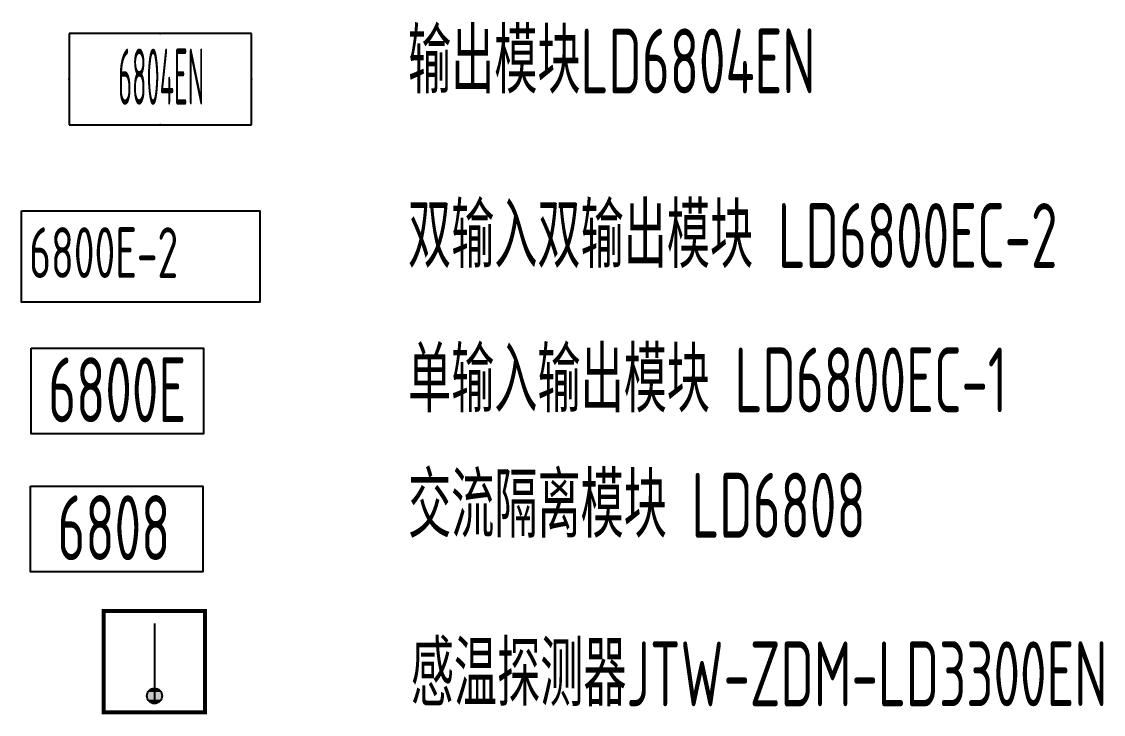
# Model space of a CAD drawing. Extents: x 5394041 to 5729212, y -433068 to -301615.
# Drawn here: x 5632412 to 5637749, y -346467 to -343049 of the extents above; entities that cross this region are included whole.
import ezdxf
from ezdxf.enums import TextEntityAlignment as Align

# ---------------------------------------------------------------- set-up
doc = ezdxf.new("R2010")
doc.units = 0
doc.header["$LTSCALE"] = 1000
doc.header["$MEASUREMENT"] = 0
doc.layers.get('0').update_dxf_attribs({"linetype": 'CONTINUOUS'})
doc.layers.add('EQUIP-消防', color=3, linetype='CONTINUOUS')
doc.layers.add('SIG_TEXT', color=7, linetype='CONTINUOUS')
doc.styles.add('_TEL_DIM', font='sceie.shx', dxfattribs={"width": 0.8, "height": 3.5, "bigfont": 'sceic.shx'})
doc.styles.add('sceie', font='sceie.shx', dxfattribs={"width": 0.7, "bigfont": 'sceic.shx'})
doc.styles.get("Standard").update_dxf_attribs({"font": 'GBENOR', "bigfont": 'GBCBIG'})

# ---------------------------------------------------------------- blocks, each defined once
blk = doc.blocks.new('$equip$00001928')
for p, q in [((0.65, 0.65), (-0.65, 0.65)), ((-0.65, 0.65), (-0.65, 0)), ((0.65, 0), (0.65, 0.65)), ((-0.65, 0), (0.65, 0))]:
    blk.add_line(p, q)
for p in [(0, 0.65), (-0.65, 0.325), (0.65, 0.325), (0, 0)]:
    blk.add_point(p)
at = {"color": 7, "style": '_TEL_DIM'}
blk.add_attdef('$TEXT$', text='', height=0.34, dxfattribs=at).set_placement((0.0062, 0.343), align=Align.MIDDLE_CENTER)
at = {"color": 7, "style": '_TEL_DIM', "flags": 1}
blk.add_attdef('A', text='', height=0.00002, dxfattribs=at).set_placement((0, 0), align=Align.MIDDLE_CENTER)
blk = doc.blocks.new('$Equip$00002648')
for p, q in [((-0.5, 0.5), (-0.5, -0.5)), ((0.5, 0.5), (-0.5, 0.5)), ((0.5, -0.5), (0.5, 0.5)), ((0, 0.375), (0, -0.412)), ((-0.5, -0.5), (0.5, -0.5))]:
    blk.add_line(p, q)
at = {"const_width": 0.04}
blk.add_lwpolyline([(-0.5, 0.5), (0.5, 0.5), (0.5, -0.5), (-0.5, -0.5), (-0.5, 0.5), (0.5, 0.5)], dxfattribs=at)
blk.add_circle((0, -0.338), 0.075)
for p in [(0, 0.5), (-0.5, 0), (0.5, 0), (0, -0.5)]:
    blk.add_point(p)
for points in [[(-0.065, -0.3), (0.065, -0.3), (-0.075, -0.338), (0.075, -0.338)], [(-0.038, -0.273), (0.037, -0.273), (-0.065, -0.3), (0.065, -0.3)], [(0, -0.263), (0, -0.263), (-0.038, -0.273), (0.037, -0.273)], [(-0.065, -0.375), (0.065, -0.375), (-0.075, -0.338), (0.075, -0.338)], [(-0.038, -0.402), (0.037, -0.402), (-0.065, -0.375), (0.065, -0.375)], [(0, -0.412), (0, -0.412), (-0.038, -0.402), (0.037, -0.402)]]:
    blk.add_solid(points)
at = {"color": 7, "flags": 1}
for tag, height, p in [('A', 0.00002, (0, 0)), ('B', 0.4, (0.762, -0.208))]:
    blk.add_attdef(tag, text='', height=height, dxfattribs=at).set_placement(p, align=Align.MIDDLE_CENTER)

msp = doc.modelspace()

# ---------------------------------------------------------------- linework, layer by layer
at = {"layer": 'SIG_TEXT', "color": 0}
for points in [[(5632411.8, -343981.9), (5633586.4, -343981.9), (5633586.4, -344433.4), (5632411.8, -344433.4)], [(5632459.2, -344660.5), (5633308.6, -344660.5), (5633308.6, -345082.8), (5632459.2, -345082.8)], [(5632456.4, -345341), (5633305.7, -345341), (5633305.7, -345763.3), (5632456.4, -345763.3)]]:
    msp.add_lwpolyline(points, close=True, dxfattribs=at)

# ---------------------------------------------------------------- block references
at = {"layer": 'EQUIP-消防'}
ref = msp.add_blockref('$equip$00001928', (5633095.9, -343558.2), dxfattribs=dict(at, xscale=692.3075000001118, yscale=692.3075000001118, zscale=692.3075000001118))
ref.add_attrib('$TEXT$', '6804EN', dxfattribs={"layer": '0', "color": 7, "height": 276.92, "style": '_TEL_DIM', "width": 0.4}).set_placement((5633100.3, -343320.8), align=Align.MIDDLE_CENTER)
at = {"layer": 'EQUIP-消防', "color": 0, "xscale": 500, "yscale": 500, "zscale": 500}
msp.add_blockref('$Equip$00002648', (5633067.1, -346206.5), dxfattribs=at)

# ---------------------------------------------------------------- texts
at = {"color": 3, "style": 'sceie', "width": 0.7}
for s, p in [('6800E', (5632542.5, -345025.6)), ('6808', (5632588, -345705.8))]:
    msp.add_text(s, height=320, dxfattribs=at).set_placement(p)
at = {"layer": 'EQUIP-消防', "style": 'sceie', "width": 0.7}
msp.add_text('6800E-2', height=250, dxfattribs=at).set_placement((5632448.8, -344313.6))
at = {"layer": 'SIG_TEXT', "style": 'sceie', "width": 0.7}
for s, p in [('输出模块LD6804EN', (5634318.1, -343403.4)), ('双输入双输出模块 LD6800EC-2', (5634318.1, -344264)), ('单输入输出模块 LD6800EC-1', (5634318.1, -344976.5)), ('交流隔离模块 LD6808', (5634318.1, -345594.8)), ('感温探测器JTW-ZDM-LD3300EN', (5634332.1, -346426.6))]:
    msp.add_text(s, height=320, dxfattribs=at).set_placement(p)

doc.saveas('drawing.dxf')
